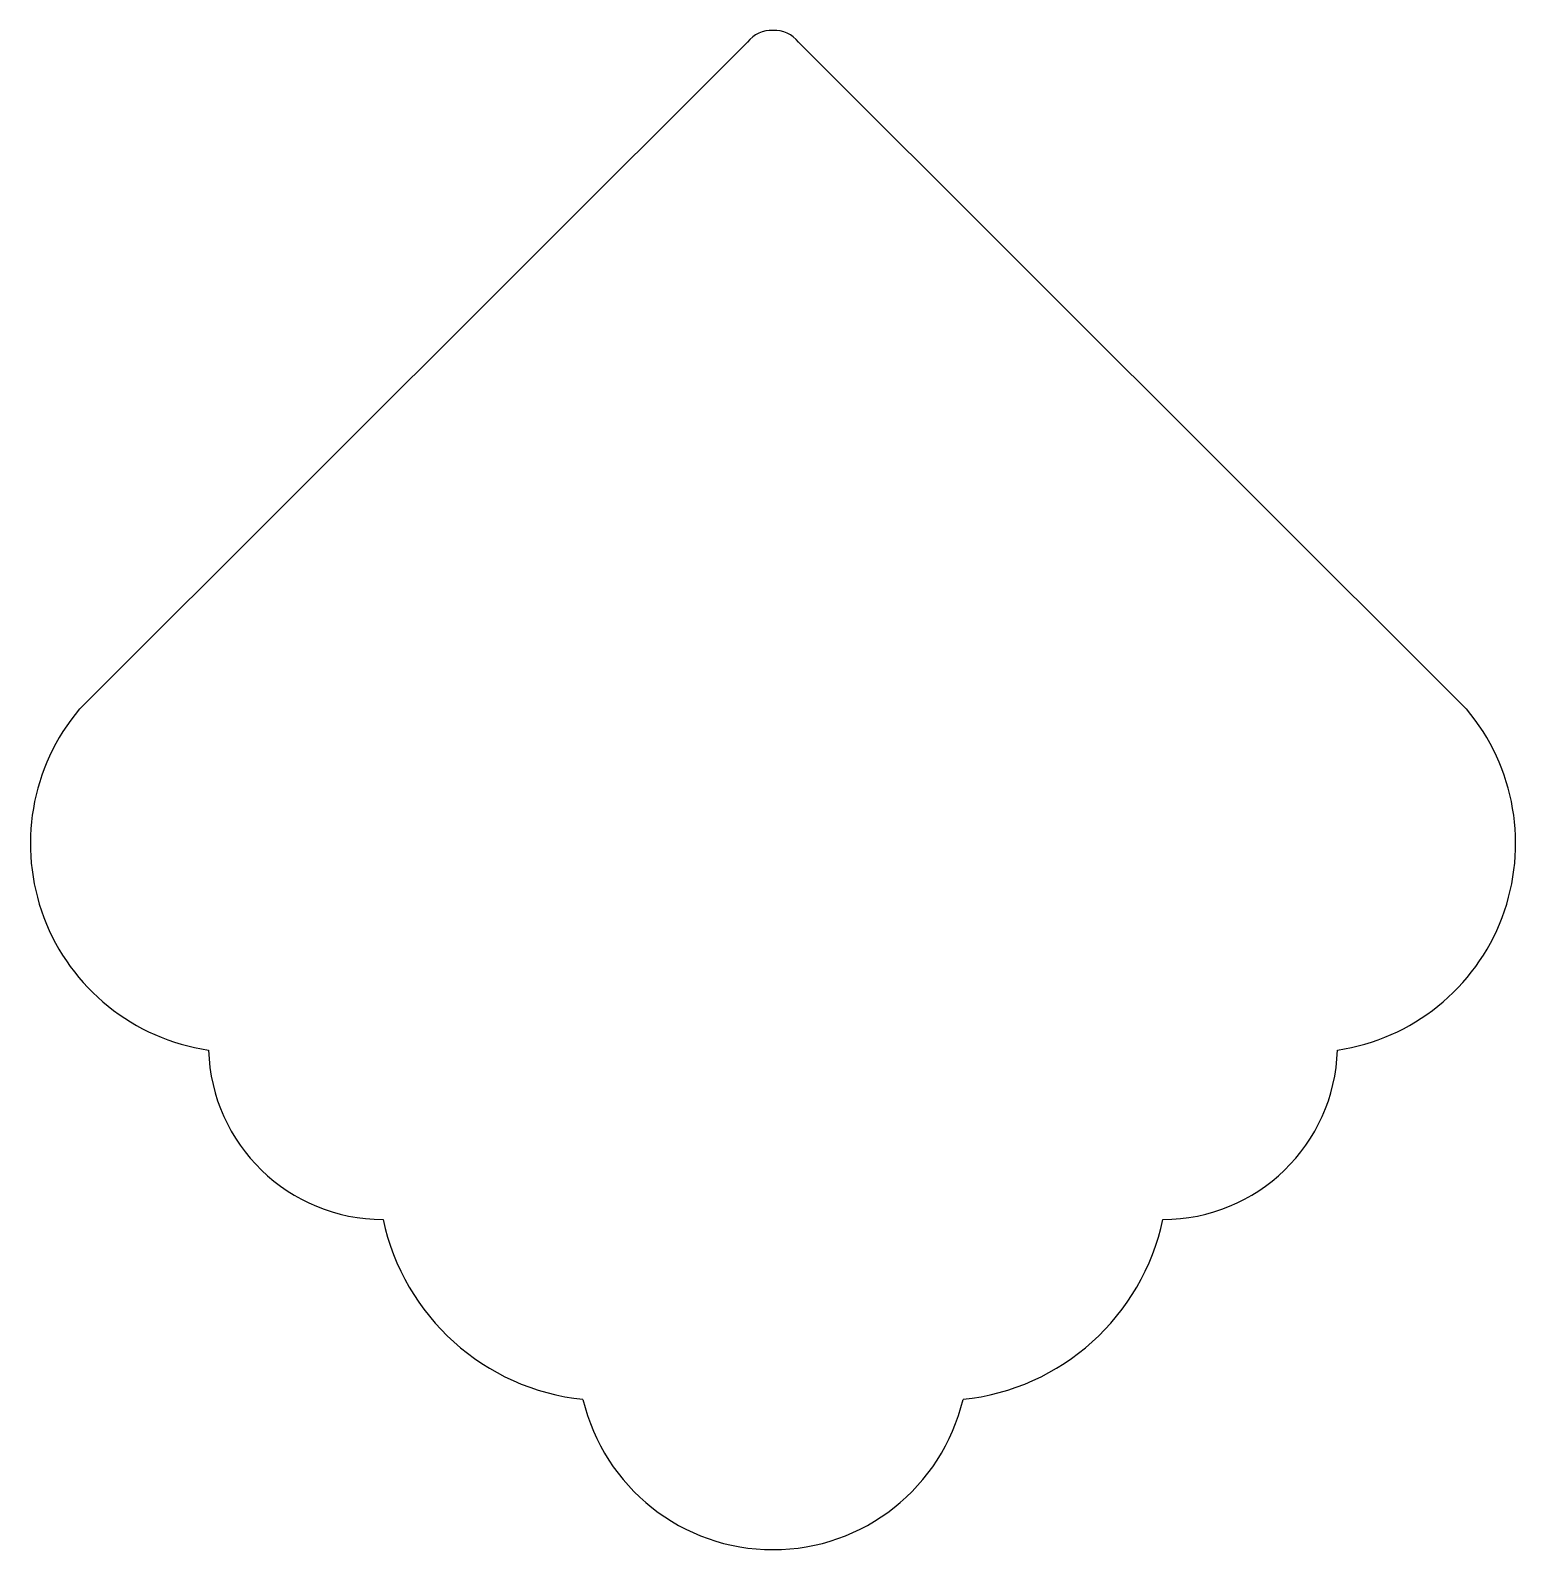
# Model space of a CAD drawing. Header units: millimetres. Extents: x -88 to 88, y 3 to 184.
import ezdxf

# ---------------------------------------------------------------- set-up
doc = ezdxf.new("R2010")
doc.units = ezdxf.units.MM

msp = doc.modelspace()

# ---------------------------------------------------------------- linework, layer by layer
at = {"color": 7, "linetype": 'Continuous'}
for p, q in [((-3.03, 182.52), (-82.57, 103.15)), ((3.03, 182.52), (82.57, 103.15))]:
    msp.add_line(p, q, dxfattribs=at)
for centre, radius, start, end in [((-0.17, 180.32), 3.61, 87.2608, 142.3844), ((0.17, 180.32), 3.61, 37.6156, 92.7392), ((-63.58, 87.13), 24.85, 139.8535, 261.58), ((63.58, 87.13), 24.85, 278.42, 40.1465), ((-46.43, 63.18), 20.79, 181.7458, 270.0007), ((46.43, 63.18), 20.79, 269.9993, 358.2542), ((-19.81, 48.05), 27.22, 191.998, 264.0634), ((19.81, 48.05), 27.22, 275.9366, 348.002), ((0, 26.33), 23.25, 193.3246, 346.6754)]:
    msp.add_arc(centre, radius, start, end, dxfattribs=at)

doc.saveas('drawing.dxf')
